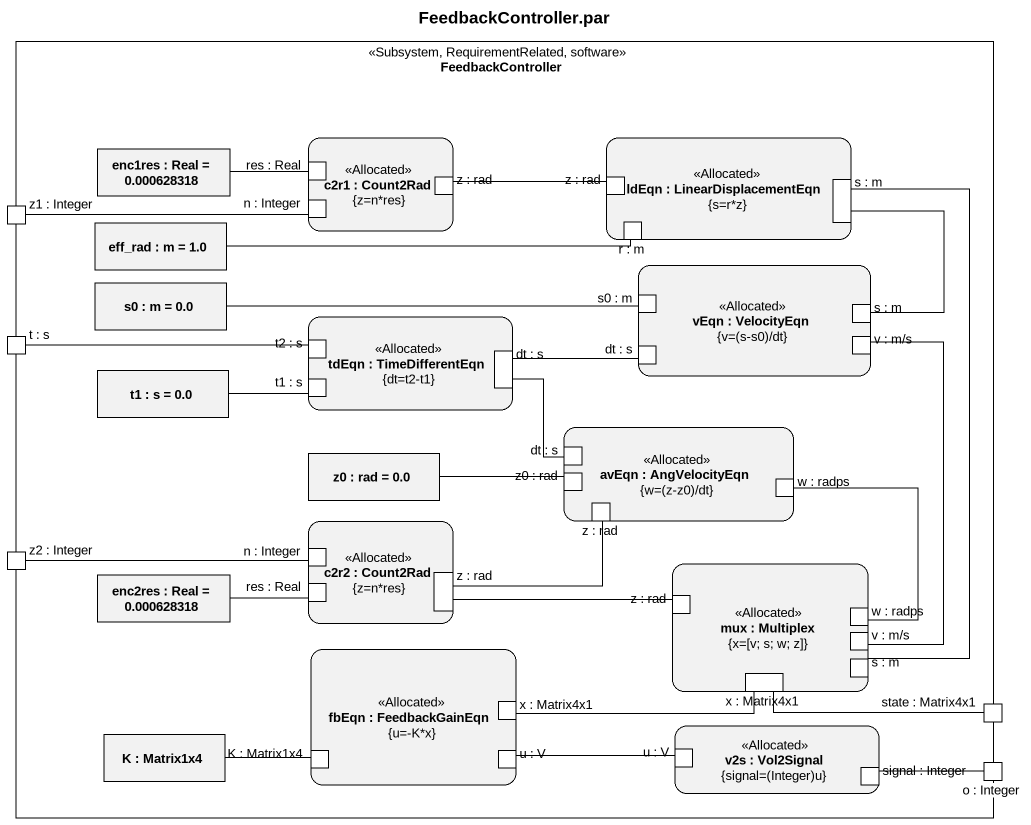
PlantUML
@startuml
title FeedbackController.par
rectangle FeedbackController <<Subsystem, RequirementRelated, software>> {
  rectangle "enc1res : Real = 0.000628318" as enc1res
  rectangle "c2r1 : Count2Rad\n{z=n*res}" as c2r1 <<Allocated>> {
    port "res : Real" as res_Real
    port "n : Integer" as n_Integer
    port "z : rad" as z_rad
  }
  rectangle "ldEqn : LinearDisplacementEqn\n{s=r*z}" as ldEqn <<Allocated>> {
    port "z : rad" as z_rad_2
    port "r : m" as r_m
    port "s : m" as s_m
  }
  port "z1 : Integer" as z1_Integer
  rectangle "eff_rad : m = 1.0" as eff_rad
  rectangle "vEqn : VelocityEqn\n{v=(s-s0)/dt}" as vEqn <<Allocated>> {
    port "s0 : m" as s0_m
    port "s : m" as s_m_2
    port "v : m/s" as v_m_s
    port "dt : s" as dt_s_2
  }
  port "t : s" as t_s
  rectangle "s0 : m = 0.0" as s0
  rectangle "tdEqn : TimeDifferentEqn\n{dt=t2-t1}" as tdEqn <<Allocated>> {
    port "t2 : s" as t2_s
    port "t1 : s" as t1_s
    port "dt : s" as dt_s
  }
  rectangle "t1 : s = 0.0" as t1
  rectangle "avEqn : AngVelocityEqn\n{w=(z-z0)/dt}" as avEqn <<Allocated>> {
    port "dt : s" as dt_s_3
    port "z0 : rad" as z0_rad
    port "w : radps" as w_radps
    port "z : rad" as z_rad_3
  }
  rectangle "z0 : rad = 0.0" as z0
  port "z2 : Integer" as z2_Integer
  rectangle "c2r2 : Count2Rad\n{z=n*res}" as c2r2 <<Allocated>> {
    port "n : Integer" as n_Integer_2
    port "res : Real" as res_Real_2
    port "z : rad" as z_rad_4
  }
  rectangle "enc2res : Real = 0.000628318" as enc2res
  rectangle "mux : Multiplex\n{x=[v; s; w; z]}" as mux <<Allocated>> {
    port "z : rad" as z_rad_5
    port "w : radps" as w_radps_2
    port "v : m/s" as v_m_s_2
    port "s : m" as s_m_3
    port "x : Matrix4x1" as x_Matrix4x1_2
  }
  rectangle "fbEqn : FeedbackGainEqn\n{u=-K*x}" as fbEqn <<Allocated>> {
    port "x : Matrix4x1" as x_Matrix4x1
    port "K : Matrix1x4" as K_Matrix1x4
    port "u : V" as u_V
  }
  port "state : Matrix4x1" as state_Matrix4x1
  rectangle "K : Matrix1x4" as K
  rectangle "v2s : Vol2Signal\n{signal=(Integer)u}" as v2s <<Allocated>> {
    port "u : V" as u_V_2
    port "signal : Integer" as signal_Integer
  }
  port "o : Integer" as o_Integer
}
res_Real -left- enc1res
z1_Integer -right- n_Integer
eff_rad -right- r_m
z_rad -right- z_rad_2
s_m -- s_m_2
s_m -- s_m_3
t_s -right- t2_s
s0 -right- s0_m
t1 -right- t1_s
dt_s -right- dt_s_2
dt_s -- dt_s_3
z0 -right- z0_rad
z2_Integer -right- n_Integer_2
enc2res -right- res_Real_2
z_rad_4 -right- z_rad_3
z_rad_4 -right- z_rad_5
w_radps_2 -up- w_radps
v_m_s_2 -up- v_m_s
x_Matrix4x1_2 -left- x_Matrix4x1
x_Matrix4x1_2 -right- state_Matrix4x1
K -right- K_Matrix1x4
u_V -right- u_V_2
signal_Integer -right- o_Integer
@enduml
